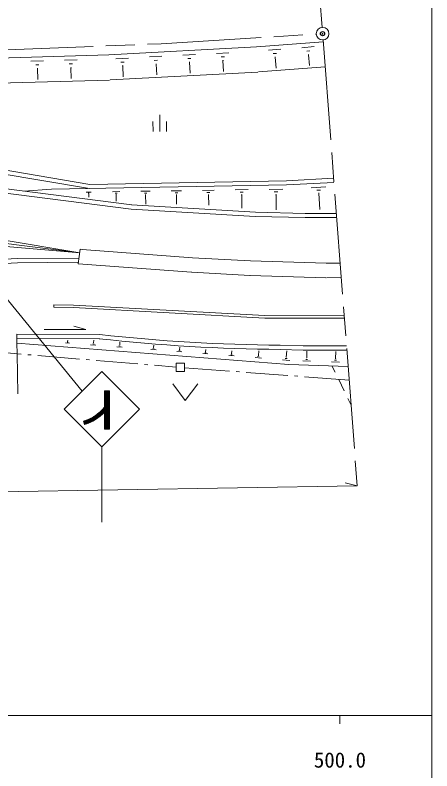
# Model space of a CAD drawing. Units: millimetres, scale not verified. Extents: x 40000 to 680000, y 20000 to 380000.
# Drawn here: x 529136 to 579000, y 198357 to 288758 of the extents above; entities that cross this region are included whole.
import ezdxf
from ezdxf.enums import TextEntityAlignment as Align

# ---------------------------------------------------------------- set-up
doc = ezdxf.new("R2010")
doc.units = ezdxf.units.MM
doc.header["$LTSCALE"] = 1000
doc.header["$PDMODE"] = 32
doc.header["$PDSIZE"] = 500
doc.linetypes.add('CHAIN', pattern=[18.5, 12, -1.5, 3.5, -1.5])
for name, color, linetype, lineweight in [('M-BGD', 7, 'Continuous', 13), ('M-BMK', 2, 'CHAIN', 13), ('M-BMK-ROW', 30, 'Continuous', 13), ('M-BMK-SRVR', 3, 'Continuous', 13), ('M-STR-HTXT', 7, 'Continuous', 13), ('M-STR-STRC', 7, 'Continuous', 13), ('M-TTL-BAND', 7, 'Continuous', 13)]:
    doc.layers.add(name, color=color, linetype=linetype, lineweight=lineweight)
doc.layers.add('M-OTRS', color=6, linetype='Continuous')
doc.styles.add('ＭＳ ゴシック', font='')
doc.styles.get('ＭＳ ゴシック').set_extended_font_data('MS Gothic')

msp = doc.modelspace()

# ---------------------------------------------------------------- linework, layer by layer
at = {"layer": 'M-BGD'}
for p, q in [((558030, 284949), (540333, 283994)), ((565992, 285566), (558030, 284949)), ((563429, 284863), (564921, 284984)), ((540333, 283994), (521153, 283459)), ((549207, 283971), (550709, 284052)), ((553213, 284184), (554705, 284265)), ((559433, 284549), (560925, 284671)), ((560024, 284149), (560404, 284179)), ((564020, 284463), (564401, 284493)), ((564201, 284022), (564291, 284032)), ((564241, 284022), (564342, 282730)), ((531029, 283246), (532541, 283287)), ((535045, 283349), (536547, 283390)), ((541204, 283544), (542707, 283625)), ((541796, 283124), (542166, 283144)), ((545211, 283757), (546703, 283839)), ((545792, 283337), (546172, 283357)), ((549798, 283550), (550169, 283571)), ((549959, 283110), (550049, 283120)), ((550009, 283110), (550080, 281818)), ((553794, 283764), (554175, 283784)), ((553955, 283323), (554055, 283333)), ((554005, 283323), (554076, 282031)), ((560204, 283709), (560295, 283719)), ((560255, 283709), (560356, 282417)), ((531610, 282806), (531980, 282816)), ((531760, 282355), (531861, 282365)), ((531810, 282365), (531841, 281053)), ((535616, 282919), (535997, 282929)), ((535767, 282468), (535867, 282468)), ((535817, 282468), (535848, 281166)), ((541956, 282683), (542056, 282683)), ((542006, 282683), (542077, 281381)), ((545962, 282897), (546053, 282897)), ((546003, 282897), (546074, 281595)), ((566225, 282571), (558263, 281954)), ((558183, 281944), (540495, 280999)), ((540425, 280989), (513483, 280238)), ((546433, 276825), (546435, 274822)), ((545633, 276023), (545634, 274821)), ((547236, 274822), (547235, 276024)), ((518938, 271248), (538041, 268007)), ((519028, 271749), (538081, 268508)), ((561608, 268946), (538081, 268508)), ((567246, 269251), (561588, 268946)), ((567287, 268750), (561618, 268445)), ((527474, 268039), (543091, 266048)), ((533474, 267923), (530179, 267691)), ((561618, 268445), (533474, 267923)), ((537621, 267586), (538252, 267596)), ((540776, 267628), (541657, 267649)), ((544191, 267681), (545293, 267702)), ((547817, 267734), (549049, 267755)), ((551573, 267797), (552955, 267818)), ((555479, 267860), (557001, 267881)), ((559535, 267913), (561168, 267944)), ((560146, 267603), (560557, 267603)), ((564553, 268117), (566306, 268219)), ((565234, 267807), (565665, 267827)), ((527405, 267538), (543031, 265557)), ((537861, 267466), (538011, 267466)), ((537921, 267336), (537961, 267336)), ((537941, 267336), (537942, 266985)), ((541106, 267458), (541327, 267469)), ((541197, 267288), (541247, 267288)), ((541217, 267288), (541227, 266517)), ((544612, 267471), (544882, 267471)), ((544712, 267251), (544782, 267251)), ((544752, 267251), (544763, 266149)), ((548278, 267494), (548588, 267504)), ((548398, 267254), (548478, 267254)), ((548438, 267254), (548459, 266132)), ((552094, 267527), (552444, 267537)), ((552234, 267256), (552314, 267256)), ((552274, 267256), (552295, 266015)), ((556060, 267560), (556441, 267570)), ((556200, 267259), (556301, 267259)), ((556251, 267259), (556272, 265667)), ((560307, 267273), (560407, 267283)), ((560357, 267273), (560388, 265480)), ((565415, 267457), (565525, 267467)), ((565475, 267467), (565587, 265504)), ((543060, 266058), (557905, 265177)), ((543031, 265557), (557875, 264677)), ((557895, 265177), (563854, 265042)), ((563844, 265042), (567570, 265034)), ((507706, 264088), (536865, 260304)), ((557875, 264677), (563845, 264541)), ((563845, 264541), (567611, 264534)), ((507957, 262856), (536865, 260304)), ((536865, 260304), (521829, 262857)), ((536935, 260765), (536666, 259022)), ((536935, 260765), (537155, 260735)), ((537155, 260735), (550367, 259743)), ((494920, 257939), (529414, 259637)), ((529434, 259637), (536765, 259693)), ((557308, 259358), (550367, 259743)), ((493609, 257377), (529434, 259136)), ((529434, 259136), (536665, 259192)), ((536666, 259022), (550228, 258000)), ((557308, 259358), (566363, 259074)), ((566363, 259074), (568025, 259105)), ((557209, 257615), (550268, 258000)), ((557259, 257615), (566304, 257331)), ((566384, 257331), (568157, 257353)), ((533755, 254112), (536138, 254083)), ((533755, 254112), (533755, 253811)), ((536138, 254083), (559016, 252819)), ((533755, 253811), (536139, 253783)), ((536119, 253783), (558996, 252518)), ((568511, 252796), (559016, 252819)), ((568531, 252495), (559016, 252518)), ((536160, 251549), (537613, 251160)), ((529340, 250613), (529331, 250112)), ((529340, 250613), (539256, 250550)), ((532605, 251166), (537613, 251160)), ((529331, 250112), (539256, 250049)), ((529331, 250112), (529351, 249501)), ((535150, 249556), (535661, 249516)), ((535351, 249636), (535481, 249626)), ((535401, 249736), (535441, 249736)), ((535421, 249736), (535431, 249886)), ((538486, 249548), (538526, 249548)), ((538506, 249548), (538535, 249879)), ((541651, 249300), (541671, 249621)), ((529351, 249501), (561865, 246971)), ((529351, 249501), (529392, 248239)), ((538175, 249317), (538806, 249268)), ((538416, 249428), (538576, 249408)), ((541310, 249069), (541952, 249020)), ((541561, 249180), (541721, 249170)), ((541631, 249310), (541671, 249300)), ((545367, 248762), (545998, 248712)), ((545617, 248862), (545768, 248852)), ((545677, 248983), (545718, 248983)), ((545697, 248983), (545727, 249283)), ((548733, 248624), (548883, 248604)), ((548803, 248744), (548833, 248735)), ((548823, 248734), (548842, 249025)), ((551928, 248496), (551948, 248767)), ((555043, 248258), (555073, 248609)), ((558248, 248060), (558298, 248601)), ((560832, 248764), (563606, 248685)), ((560841, 249264), (563616, 249186)), ((563606, 248685), (568824, 248679)), ((563616, 249186), (568784, 249180)), ((529392, 248239), (529446, 243452)), ((548492, 248514), (549103, 248464)), ((551607, 248276), (552208, 248226)), ((551838, 248376), (551988, 248366)), ((551908, 248496), (551948, 248496)), ((554702, 248038), (555344, 247988)), ((554953, 248138), (555113, 248128)), ((555023, 248268), (555063, 248258)), ((557848, 247790), (558609, 247730)), ((558148, 247920), (558338, 247900)), ((558228, 248060), (558278, 248061)), ((561553, 247853), (561614, 247853)), ((561584, 247853), (561643, 248584)), ((563997, 247774), (564058, 247764)), ((564027, 247764), (564057, 248556)), ((567483, 247667), (567512, 248518)), ((561123, 247532), (561994, 247462)), ((561463, 247682), (561684, 247672)), ((561865, 246971), (568976, 246726)), ((563547, 247413), (564478, 247384)), ((563907, 247584), (564138, 247584)), ((566983, 247296), (567954, 247256)), ((567043, 246795), (567409, 246052)), ((567353, 247476), (567593, 247467)), ((567453, 247667), (567513, 247657)), ((567850, 245155), (568513, 243809)), ((547994, 244647), (549498, 242645)), ((549498, 242645), (550999, 244650)), ((568954, 242912), (569320, 242169))]:
    msp.add_line(p, q, dxfattribs=at)
for radius in [207750, 208250]:
    msp.add_arc((562328, 457015), radius, 263.62512, 269.59084, dxfattribs=at)
at = {"layer": 'M-BMK'}
for p, q in [((565861, 287288), (561734, 341351)), ((546602, 285331), (565170, 286487)), ((565982, 285786), (570069, 232435)), ((526490, 284525), (546602, 285331))]:
    msp.add_line(p, q, dxfattribs=at)
at = {"layer": 'M-BMK-ROW'}
for p, q in [((527269, 248428), (529869, 248209)), ((530666, 248142), (531065, 248109)), ((531862, 248042), (536845, 247623)), ((537642, 247556), (538040, 247523)), ((538838, 247456), (543820, 247037)), ((544617, 246970), (545016, 246936)), ((545813, 246869), (548414, 246651)), ((548414, 246110), (548413, 247112)), ((548413, 247112), (549415, 247112)), ((549415, 247112), (549416, 246111)), ((549416, 246111), (548414, 246110)), ((549415, 246572), (554769, 246172)), ((555567, 246113), (555965, 246083)), ((556763, 246024), (561749, 245652)), ((562547, 245592), (562946, 245563)), ((563744, 245503), (569098, 245104))]:
    msp.add_line(p, q, dxfattribs=at)
at = {"layer": 'M-BMK-SRVR'}
msp.add_circle((565921, 286537), 751, dxfattribs=at)
at = {"layer": 'M-OTRS'}
msp.add_point((565921, 286537), dxfattribs=at)
at = {"layer": 'M-STR-HTXT'}
for p in [(441176, 230395), (568606, 232794)]:
    msp.add_line(p, (570069, 232435), dxfattribs=at)
at = {"layer": 'M-STR-STRC'}
for p, q in [((504737, 283467), (537142, 243775)), ((539502, 246137), (534997, 241628)), ((544011, 241633), (539502, 246137)), ((540434, 243824), (539833, 243824)), ((539833, 243824), (539834, 241874)), ((539833, 243725), (539932, 243824)), ((540435, 243182), (539833, 243784)), ((539834, 243584), (540074, 243824)), ((539834, 243442), (540215, 243824)), ((539834, 243301), (540357, 243824)), ((539834, 243160), (540434, 243760)), ((540435, 243041), (539834, 243642)), ((539834, 243018), (540434, 243619)), ((540435, 242899), (539834, 243501)), ((539834, 242877), (540434, 243478)), ((540435, 242758), (539834, 243359)), ((539834, 242736), (540435, 243336)), ((540435, 242616), (539834, 243218)), ((539834, 242594), (540435, 243195)), ((540435, 243324), (539934, 243824)), ((540434, 243465), (540076, 243824)), ((540434, 243607), (540217, 243824)), ((540434, 243748), (540358, 243824)), ((540434, 243824), (540437, 239217)), ((538156, 240068), (540435, 242347)), ((540435, 242475), (539834, 243076)), ((539834, 242453), (540435, 243053)), ((540435, 242333), (539834, 242935)), ((539834, 242312), (540435, 242912)), ((540435, 242192), (539834, 242793)), ((539834, 242170), (540435, 242771)), ((540435, 242050), (539834, 242652)), ((539834, 242029), (540435, 242629)), ((540435, 241909), (539834, 242510)), ((539834, 241887), (540435, 242488)), ((540435, 241767), (539834, 242369)), ((534997, 241628), (539506, 237124)), ((538445, 240215), (540435, 242205)), ((538791, 240420), (540435, 242064)), ((539290, 240778), (540435, 241923)), ((539674, 241114), (539391, 241397)), ((539746, 241184), (539463, 241467)), ((539506, 237124), (544011, 241633)), ((539816, 241255), (539533, 241538)), ((540436, 240777), (539602, 241610)), ((540436, 240919), (539670, 241684)), ((540436, 241060), (539737, 241759)), ((540436, 241202), (539802, 241835)), ((540435, 241626), (539834, 242227)), ((540435, 241484), (539834, 242086)), ((540435, 241343), (539834, 241944)), ((539835, 241181), (540435, 241781)), ((539835, 241039), (540435, 241640)), ((539835, 240898), (540435, 241499)), ((537452, 239788), (538204, 240540)), ((537668, 239862), (538541, 240735)), ((537901, 239954), (539028, 241081)), ((538357, 240168), (538060, 240466)), ((538450, 240218), (538153, 240514)), ((538540, 240268), (538246, 240563)), ((538630, 240320), (538337, 240613)), ((538718, 240374), (538426, 240665)), ((538804, 240429), (538514, 240719)), ((538890, 240485), (538601, 240774)), ((538974, 240542), (538686, 240830)), ((539057, 240600), (538770, 240888)), ((539138, 240660), (538852, 240947)), ((539219, 240721), (538933, 241007)), ((539298, 240784), (539013, 241069)), ((539376, 240847), (539091, 241132)), ((539452, 240912), (539168, 241196)), ((539527, 240978), (539244, 241262)), ((539602, 241046), (539318, 241329)), ((539835, 240757), (540435, 241357)), ((539835, 241273), (539836, 239217)), ((539835, 241260), (539835, 241220)), ((539835, 241260), (539836, 239217)), ((540436, 240636), (539835, 241237)), ((539835, 240615), (540436, 241216)), ((540436, 240494), (539835, 241095)), ((539835, 240474), (540436, 241075)), ((540436, 240353), (539835, 240954)), ((539835, 240333), (540436, 240933)), ((540436, 240211), (539835, 240812)), ((539835, 240191), (540436, 240792)), ((540436, 240070), (539835, 240671)), ((539835, 240050), (540436, 240650)), ((540436, 239928), (539835, 240529)), ((539835, 239909), (540436, 240509)), ((537331, 240170), (537452, 239788)), ((537350, 240110), (537449, 240210)), ((537672, 239864), (537357, 240178)), ((537568, 239827), (537380, 240014)), ((537384, 240003), (537676, 240294)), ((537418, 239895), (537924, 240401)), ((537462, 239791), (537445, 239808)), ((537774, 239903), (537463, 240214)), ((537875, 239943), (537567, 240252)), ((537975, 239985), (537668, 240292)), ((538073, 240029), (537769, 240333)), ((538169, 240074), (537867, 240376)), ((538264, 240120), (537964, 240420)), ((540436, 239787), (539835, 240388)), ((539835, 239767), (540436, 240368)), ((540436, 239645), (539835, 240246)), ((539835, 239626), (540436, 240226)), ((540436, 239504), (539835, 240105)), ((540436, 239362), (539835, 239963)), ((540437, 239221), (539835, 239822)), ((540298, 239217), (539835, 239680)), ((539836, 239484), (540436, 240085)), ((539836, 239343), (540436, 239944)), ((539851, 239217), (540436, 239802)), ((539993, 239217), (540436, 239661)), ((540157, 239217), (539835, 239539)), ((540016, 239217), (539836, 239397)), ((539874, 239217), (539836, 239256)), ((540437, 239217), (539836, 239217)), ((540134, 239217), (540436, 239520)), ((540276, 239217), (540436, 239378)), ((540417, 239217), (540436, 239237)), ((539506, 237124), (539510, 228111))]:
    msp.add_line(p, q, dxfattribs=at)
for radius, start, end in [(5398, 287.95854, 320.54373), (5798, 287.93053, 315.95703)]:
    msp.add_arc((535667, 245304), radius, start, end, dxfattribs=at)
at = {"layer": 'M-TTL-BAND'}
for p, q in [((579000, 20000), (579000, 370000)), ((40000, 205000), (579000, 205000)), ((568000, 205000), (568000, 204000))]:
    msp.add_line(p, q, dxfattribs=at)

# ---------------------------------------------------------------- texts
at = {"layer": 'M-TTL-BAND', "style": 'ＭＳ ゴシック'}
msp.add_text('500.0', height=1833, dxfattribs=at).set_placement((568000, 198195), align=Align.BOTTOM_CENTER)

doc.saveas('drawing.dxf')
